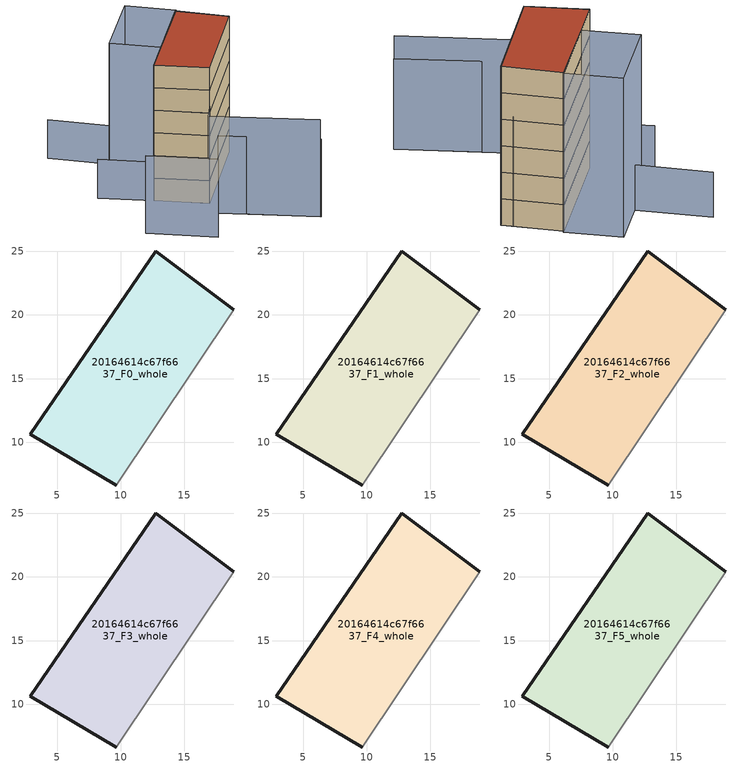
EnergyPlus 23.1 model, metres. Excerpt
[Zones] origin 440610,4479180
20164614c67f6637_F0_whole
 floor ground (EU_floor_Construction): 9.65,6.63 18.9,20.43 12.74,25.03 2.88,10.62 z0
 wall outside (EU_wall_Construction): 9.65,6.63 2.88,10.62 12.74,25.03 18.9,20.43 z0:3.5
 wall adiabatic (EU_wall_Construction): 18.9,20.43 9.65,6.63 z0:3.5
20164614c67f6637_F1_whole
 floor to 20164614c67f6637_F0_whole (EU_floor_Construction): 9.65,6.63 18.9,20.43 12.74,25.03 2.88,10.62 z3.5
 wall outside (EU_wall_Construction): 9.65,6.63 2.88,10.62 12.74,25.03 18.9,20.43 z3.5:7
 wall adiabatic (EU_wall_Construction): 18.9,20.43 9.65,6.63 z3.5:7
20164614c67f6637_F2_whole
 floor to 20164614c67f6637_F1_whole (EU_floor_Construction): 9.65,6.63 18.9,20.43 12.74,25.03 2.88,10.62 z7
 wall outside (EU_wall_Construction): 9.65,6.63 2.88,10.62 12.74,25.03 18.9,20.43 z7:10.5
 wall adiabatic (EU_wall_Construction): 18.9,20.43 9.65,6.63 z7:10.5
20164614c67f6637_F3_whole
 floor to 20164614c67f6637_F2_whole (EU_floor_Construction): 9.65,6.63 18.9,20.43 12.74,25.03 2.88,10.62 z10.5
 wall outside (EU_wall_Construction): 9.65,6.63 2.88,10.62 12.74,25.03 18.9,20.43 z10.5:14
 wall adiabatic (EU_wall_Construction): 18.9,20.43 9.65,6.63 z10.5:14
20164614c67f6637_F4_whole
 floor to 20164614c67f6637_F3_whole (EU_floor_Construction): 9.65,6.63 18.9,20.43 12.74,25.03 2.88,10.62 z14
 wall outside (EU_wall_Construction): 9.65,6.63 2.88,10.62 12.74,25.03 18.9,20.43 z14:17.5
 wall adiabatic (EU_wall_Construction): 18.9,20.43 9.65,6.63 z14:17.5
20164614c67f6637_F5_whole
 floor to 20164614c67f6637_F4_whole (EU_floor_Construction): 9.65,6.63 18.9,20.43 12.74,25.03 2.88,10.62 z17.5
 wall outside (EU_wall_Construction): 9.65,6.63 2.88,10.62 12.74,25.03 18.9,20.43 z17.5:21
 wall adiabatic (EU_wall_Construction): 18.9,20.43 9.65,6.63 z17.5:21
 roof outside (EU_roof_Construction): 18.9,20.43 9.65,6.63 2.88,10.62 12.74,25.03 z21
shading: 9.39,3.31 22.05,-3.52 / -2.37,1.7 6.32,-3.51 z0:12; -3.8,14.64 3.09,10.5 / 2.72,23.25 -4.97,28.94 z0:6; 21.94,-3.54 8.2,3.99 / 8.2,3.99 17.59,21.14 z0:15; 0.16,19.53 6.93,29.36 / 6.93,29.36 12.93,25.23 / 12.93,25.23 6.15,15.4 / 6.15,15.4 0.16,19.53 z0:21
[Building]
EU S2 Campaign: North Axis=0; Terrain=City; Solar Distribution=FullExterior
[Site:Location]
Madrid: Latitude=40.5; Longitude=-3.5; Time Zone=1; Elevation=609
[SizingPeriod:WeatherFileDays]
AnnualSizingPeriod: Begin Month=1; Begin Day of Month=1; End Month=12; End Day of Month=31; Day of Week for Start Day=Monday; Use Weather File Daylight Saving Period=No; Use Weather File Rain and Snow Indicators=No
[MATERIAL]
EU_InternalMass_Material: Roughness=MediumRough; Thickness=0.1; Conductivity=1; Density=1800; Specific Heat=900; Thermal Absorptance=0.9; Solar Absorptance=0.7; Visible Absorptance=0.7
[MATERIAL:NOMASS] Roughness=MediumRough; Thermal Absorptance=0.9; Solar Absorptance=0.7; Visible Absorptance=0.7
Name | Thermal Resistance
EU_wall_NoMass | 1.60022
EU_roof_NoMass | 1.57597
EU_floor_NoMass | 0.470652
[CONSTRUCTION]
EU_wall_Construction: EU_wall_NoMass
EU_roof_Construction: EU_roof_NoMass
EU_floor_Construction: EU_floor_NoMass
EU_InternalMass_Construction: EU_InternalMass_Material
[ZONE] Type=1; Multiplier=1; Ceiling Height=autocalculate; Volume=396.632; Floor Area=autocalculate; Part of Total Floor Area=Yes
20164614c67f6637_F0_whole; 20164614c67f6637_F1_whole; 20164614c67f6637_F2_whole; 20164614c67f6637_F3_whole; 20164614c67f6637_F4_whole; 20164614c67f6637_F5_whole
[INTERNALMASS] Construction=EU_InternalMass_Construction; Surface Area=132.211
Name | Zone or ZoneList
20164614c67f6637_F0_whole_EU_InternalMass | 20164614c67f6637_F0_whole
20164614c67f6637_F1_whole_EU_InternalMass | 20164614c67f6637_F1_whole
20164614c67f6637_F2_whole_EU_InternalMass | 20164614c67f6637_F2_whole
20164614c67f6637_F3_whole_EU_InternalMass | 20164614c67f6637_F3_whole
20164614c67f6637_F4_whole_EU_InternalMass | 20164614c67f6637_F4_whole
20164614c67f6637_F5_whole_EU_InternalMass | 20164614c67f6637_F5_whole
[OTHEREQUIPMENT] Fuel Type=Electricity; Design Level Calculation Method=Watts/Area; Power per Zone Floor Area=1; Fraction Latent=0; Fraction Radiant=0; Fraction Lost=0; Carbon Dioxide Generation Rate=0; EndUse Subcategory=EU_Step8_InternalGains
Name | Zone or ZoneList or Space or SpaceList | Schedule
EU_Step8_InternalGain_20164614c67f6637_F0_whole_f000 | 20164614c67f6637_F0_whole | EU_Step8_GainSchedule_20164614c67f6637_F0_whole_f000
EU_Step8_InternalGain_20164614c67f6637_F1_whole_f000 | 20164614c67f6637_F1_whole | EU_Step8_GainSchedule_20164614c67f6637_F1_whole_f000
EU_Step8_InternalGain_20164614c67f6637_F2_whole_f000 | 20164614c67f6637_F2_whole | EU_Step8_GainSchedule_20164614c67f6637_F2_whole_f000
EU_Step8_InternalGain_20164614c67f6637_F3_whole_f000 | 20164614c67f6637_F3_whole | EU_Step8_GainSchedule_20164614c67f6637_F3_whole_f000
EU_Step8_InternalGain_20164614c67f6637_F4_whole_f000 | 20164614c67f6637_F4_whole | EU_Step8_GainSchedule_20164614c67f6637_F4_whole_f000
EU_Step8_InternalGain_20164614c67f6637_F5_whole_f000 | 20164614c67f6637_F5_whole | EU_Step8_GainSchedule_20164614c67f6637_F5_whole_f000
[ZONEVENTILATION:DESIGNFLOWRATE] Schedule=EU_AlwaysOn; Design Flow Rate Calculation Method=AirChanges/Hour; Air Changes per Hour=0.480704; Ventilation Type=Natural; Fan Pressure Rise=0; Fan Total Efficiency=1; Constant Term Coefficient=1; Temperature Term Coefficient=0; Velocity Term Coefficient=0; Velocity Squared Term Coefficient=0; Minimum Indoor Temperature=-100; Maximum Indoor Temperature=100; Delta Temperature=-100; Minimum Outdoor Temperature=-100; Maximum Outdoor Temperature=100; Maximum Wind Speed=40
Name | Zone or ZoneList or Space or SpaceList
EU_ConstantAir_20164614c67f6637_F0_whole | 20164614c67f6637_F0_whole
EU_ConstantAir_20164614c67f6637_F1_whole | 20164614c67f6637_F1_whole
EU_ConstantAir_20164614c67f6637_F2_whole | 20164614c67f6637_F2_whole
EU_ConstantAir_20164614c67f6637_F3_whole | 20164614c67f6637_F3_whole
EU_ConstantAir_20164614c67f6637_F4_whole | 20164614c67f6637_F4_whole
EU_ConstantAir_20164614c67f6637_F5_whole | 20164614c67f6637_F5_whole
[HVACTEMPLATE:THERMOSTAT] Constant Heating Setpoint=20; Constant Cooling Setpoint=50
EU_HeatOnly_20164614c67f6637_F0_whole; EU_HeatOnly_20164614c67f6637_F1_whole; EU_HeatOnly_20164614c67f6637_F2_whole; EU_HeatOnly_20164614c67f6637_F3_whole; EU_HeatOnly_20164614c67f6637_F4_whole; EU_HeatOnly_20164614c67f6637_F5_whole
[HVACTEMPLATE:ZONE:IDEALLOADSAIRSYSTEM] System Availability Schedule=EU_AlwaysOn; Maximum Heating Supply Air Temperature=50; Minimum Cooling Supply Air Temperature=13; Maximum Heating Supply Air Humidity Ratio=0.0156; Minimum Cooling Supply Air Humidity Ratio=0.0077; Heating Limit=NoLimit; Cooling Limit=NoLimit; Heating Availability Schedule=EU_AlwaysOn; Cooling Availability Schedule=EU_CoolingOff; Dehumidification Control Type=ConstantSensibleHeatRatio; Cooling Sensible Heat Ratio=0.7; Dehumidification Setpoint=60; Humidification Control Type=None; Humidification Setpoint=30; Outdoor Air Method=None; Outdoor Air Flow Rate per Person=0.00944; Outdoor Air Flow Rate per Zone Floor Area=0; Outdoor Air Flow Rate per Zone=0; Demand Controlled Ventilation Type=None; Outdoor Air Economizer Type=NoEconomizer; Heat Recovery Type=None; Sensible Heat Recovery Effectiveness=0.7; Latent Heat Recovery Effectiveness=0.65
Name | Template Thermostat
20164614c67f6637_F0_whole | EU_HeatOnly_20164614c67f6637_F0_whole
20164614c67f6637_F1_whole | EU_HeatOnly_20164614c67f6637_F1_whole
20164614c67f6637_F2_whole | EU_HeatOnly_20164614c67f6637_F2_whole
20164614c67f6637_F3_whole | EU_HeatOnly_20164614c67f6637_F3_whole
20164614c67f6637_F4_whole | EU_HeatOnly_20164614c67f6637_F4_whole
20164614c67f6637_F5_whole | EU_HeatOnly_20164614c67f6637_F5_whole
[SIZING:ZONE] Zone Cooling Design Supply Air Temperature Input Method=SupplyAirTemperature; Zone Cooling Design Supply Air Temperature=13; Zone Heating Design Supply Air Temperature Input Method=SupplyAirTemperature; Zone Heating Design Supply Air Temperature=50; Zone Cooling Design Supply Air Humidity Ratio=0.008; Zone Heating Design Supply Air Humidity Ratio=0.008; Cooling Design Air Flow Method=DesignDay; Cooling Design Air Flow Rate=0; Cooling Minimum Air Flow per Zone Floor Area=0.000762; Cooling Minimum Air Flow=0; Cooling Minimum Air Flow Fraction=0.2; Heating Design Air Flow Method=DesignDay; Heating Design Air Flow Rate=0; Heating Maximum Air Flow per Zone Floor Area=0.002032; Heating Maximum Air Flow=0.141576; Heating Maximum Air Flow Fraction=0.3; Account for Dedicated Outdoor Air System=No; Dedicated Outdoor Air System Control Strategy=NeutralSupplyAir; Dedicated Outdoor Air Low Setpoint Temperature for Design=autosize; Dedicated Outdoor Air High Setpoint Temperature for Design=autosize; Zone Load Sizing Method=Sensible Load Only No Latent Load; Zone Latent Cooling Design Supply Air Humidity Ratio Input Method=HumidityRatioDifference; Zone Cooling Design Supply Air Humidity Ratio Difference=0.005; Zone Latent Heating Design Supply Air Humidity Ratio Input Method=HumidityRatioDifference; Zone Humidification Design Supply Air Humidity Ratio Difference=0.005
20164614c67f6637_F0_whole; 20164614c67f6637_F1_whole; 20164614c67f6637_F2_whole; 20164614c67f6637_F3_whole; 20164614c67f6637_F4_whole; 20164614c67f6637_F5_whole
[SCHEDULE:CONSTANT]
Name | Hourly Value
EU_AlwaysOn | 1
EU_CoolingOff | 0
[SCHEDULE:FILE] Column Number=1; Rows to Skip at Top=0; Number of Hours of Data=8760; Column Separator=Comma; Interpolate to Timestep=No; Minutes per Item=60; Adjust Schedule for Daylight Savings=Yes
Name | File
EU_Step8_GainSchedule_20164614c67f6637_F0_whole_f000 | ../../schedules/20164614c67f6637/20164614c67f6637_F0_whole_f000_gain.csv
EU_Step8_GainSchedule_20164614c67f6637_F1_whole_f000 | ../../schedules/20164614c67f6637/20164614c67f6637_F1_whole_f000_gain.csv
EU_Step8_GainSchedule_20164614c67f6637_F2_whole_f000 | ../../schedules/20164614c67f6637/20164614c67f6637_F2_whole_f000_gain.csv
EU_Step8_GainSchedule_20164614c67f6637_F3_whole_f000 | ../../schedules/20164614c67f6637/20164614c67f6637_F3_whole_f000_gain.csv
EU_Step8_GainSchedule_20164614c67f6637_F4_whole_f000 | ../../schedules/20164614c67f6637/20164614c67f6637_F4_whole_f000_gain.csv
EU_Step8_GainSchedule_20164614c67f6637_F5_whole_f000 | ../../schedules/20164614c67f6637/20164614c67f6637_F5_whole_f000_gain.csv
